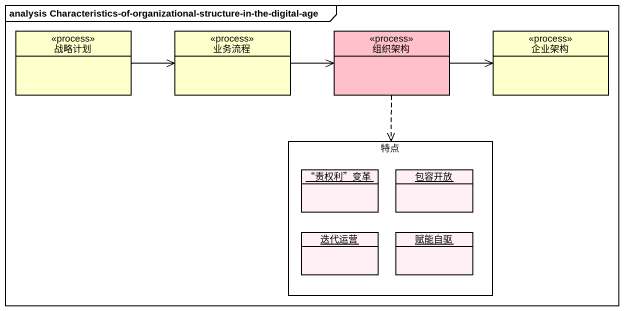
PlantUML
@startuml
mainframe analysis Characteristics-of-organizational-structure-in-the-digital-age
hide circle
hide empty members
class 战略计划 <<process>>
class 业务流程 <<process>>
class 组织架构 <<process>> #FFC0CB
class 企业架构 <<process>>
rectangle 特点 {
  object "“责权利”变革" as 责权利_变革 #FFF0F5
  object 包容开放 #FFF0F5
  object 迭代运营 #FFF0F5
  object 赋能自驱 #FFF0F5
}
战略计划 -right-> 业务流程
业务流程 -right-> 组织架构
组织架构 -right-> 企业架构
组织架构 ..> 特点
@enduml
